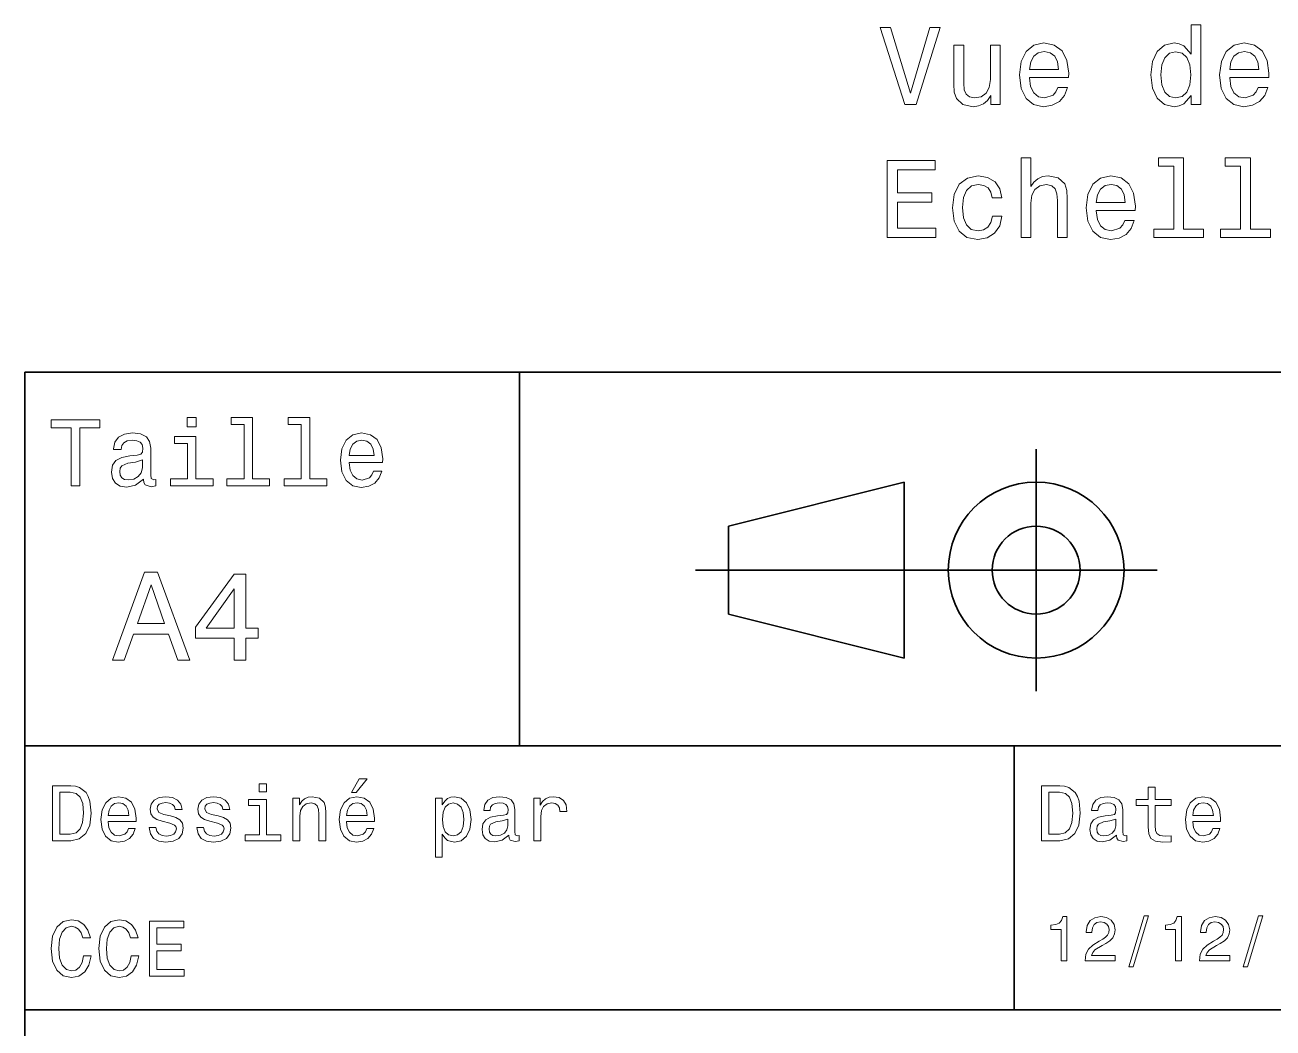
# Model space of a CAD drawing. Extents: x 0 to 297, y 0 to 210.
# Drawn here: x 97 to 153.8, y 40.2 to 85.8 of the extents above; entities that cross this region are included whole.
import ezdxf

# ---------------------------------------------------------------- set-up
doc = ezdxf.new("R2010")
doc.units = 0

msp = doc.modelspace()

# ---------------------------------------------------------------- linework, layer by layer
at = {"color": 7, "lineweight": 35}
for p, q in [((97, 10), (97, 70)), ((97, 70), (287, 70)), ((127.5, 61), (148.5, 61)), ((97, 53), (162, 53)), ((97, 41), (162, 41))]:
    msp.add_line(p, q, dxfattribs=at)
at = {"color": 7, "lineweight": 35, "ltscale": 0.425}
msp.add_line((119.5, 53), (119.5, 70), dxfattribs=at)
at = {"color": 7, "lineweight": 35, "ltscale": 0.275}
msp.add_line((143, 55.5), (143, 66.5), dxfattribs=at)
at = {"color": 7, "lineweight": 35, "ltscale": 0.206155}
for p, q in [((129, 63), (137, 65)), ((137, 57), (129, 59))]:
    msp.add_line(p, q, dxfattribs=at)
at = {"color": 7, "lineweight": 35, "ltscale": 0.2}
msp.add_line((137, 65), (137, 57), dxfattribs=at)
at = {"color": 7, "lineweight": 35, "ltscale": 0.1}
msp.add_line((129, 59), (129, 63), dxfattribs=at)
at = {"color": 7, "lineweight": 35, "ltscale": 0.3}
msp.add_line((142, 41), (142, 53), dxfattribs=at)
at = {"color": 7, "lineweight": 13}
for points in [[(150.047928, 82.591805), (150.047928, 82.173218), (150.49173, 82.173218), (150.49173, 85.794258), (150.052963, 85.794258), (150.052963, 84.467888), (149.715073, 84.851173), (149.508301, 84.941948), (149.271271, 84.977249), (148.84259, 84.876389), (148.509735, 84.593964), (148.292877, 84.140076), (148.217239, 83.529846), (148.292877, 82.919617), (148.509735, 82.460678), (148.84259, 82.173218), (149.271271, 82.0774), (149.508301, 82.112701), (149.720108, 82.203476)], [(138.161041, 85.678261), (137.283508, 82.697716), (136.380783, 85.678261), (135.901672, 85.678261), (137.031357, 82.173218), (137.535675, 82.173218), (138.640137, 85.678261)], [(141.36348, 84.881432), (140.919678, 84.881432), (140.919678, 83.318031), (140.869247, 82.954918), (140.722992, 82.692673), (140.496048, 82.531288), (140.198502, 82.480858), (139.961472, 82.521202), (139.810165, 82.642235), (139.724442, 82.849007), (139.704269, 83.141518), (139.704269, 84.881432), (139.260468, 84.881432), (139.260468, 83.101173), (139.275589, 82.743103), (139.371414, 82.445549), (139.663925, 82.173218), (140.132935, 82.0774), (140.385101, 82.112701), (140.601959, 82.203476), (140.788559, 82.359818), (140.93985, 82.586761), (140.93985, 82.173218), (141.36348, 82.173218)], [(142.699936, 83.39872), (144.475159, 83.39872), (144.480194, 83.605492), (144.399506, 84.185463), (144.177612, 84.619186), (143.824585, 84.881432), (143.35556, 84.977249), (142.896622, 84.876389), (142.543594, 84.593964), (142.31665, 84.135033), (142.235962, 83.529846), (142.311615, 82.909531), (142.538559, 82.455635), (142.886536, 82.173218), (143.340424, 82.0774), (143.733795, 82.14296), (144.056564, 82.31443), (144.293594, 82.586761), (144.429764, 82.949875), (143.991013, 82.949875), (143.900223, 82.748146), (143.769104, 82.596848), (143.395905, 82.475815), (143.108444, 82.531288), (142.891586, 82.707802), (142.750366, 82.995262), (142.699936, 83.383591)], [(151.808014, 83.39872), (153.583221, 83.39872), (153.588272, 83.605492), (153.507584, 84.185463), (153.285675, 84.619186), (152.932648, 84.881432), (152.463623, 84.977249), (152.0047, 84.876389), (151.651672, 84.593964), (151.424728, 84.135033), (151.34404, 83.529846), (151.419678, 82.909531), (151.646622, 82.455635), (151.994614, 82.173218), (152.448502, 82.0774), (152.841873, 82.14296), (153.164642, 82.31443), (153.401672, 82.586761), (153.537842, 82.949875), (153.099075, 82.949875), (153.008301, 82.748146), (152.877167, 82.596848), (152.503983, 82.475815), (152.216507, 82.531288), (151.999649, 82.707802), (151.858444, 82.995262), (151.808014, 83.383591)], [(142.699936, 83.771919), (142.755417, 84.119904), (142.891586, 84.377106), (143.098358, 84.533447), (143.370697, 84.588921), (143.637985, 84.533447), (143.844757, 84.377106), (143.97084, 84.119904), (144.01622, 83.771919)], [(149.346909, 84.578835), (149.63942, 84.508232), (149.861328, 84.311546), (149.992447, 83.983734), (150.042877, 83.529846), (149.992447, 83.070915), (149.861328, 82.743103), (149.63942, 82.541374), (149.346909, 82.475815), (149.069534, 82.541374), (148.857727, 82.743103), (148.716507, 83.075958), (148.671127, 83.529846), (148.716507, 83.978691), (148.857727, 84.306503), (149.069534, 84.508232)], [(151.808014, 83.771919), (151.86348, 84.119904), (151.999649, 84.377106), (152.206421, 84.533447), (152.47876, 84.588921), (152.746048, 84.533447), (152.95282, 84.377106), (153.078903, 84.119904), (153.124298, 83.771919)], [(136.224442, 76.126389), (138.443451, 76.126389), (138.443451, 76.550018), (136.688416, 76.550018), (136.688416, 77.735176), (138.251816, 77.735176), (138.251816, 78.153763), (136.688416, 78.153763), (136.688416, 79.202759), (138.403107, 79.202759), (138.403107, 79.626389), (136.224442, 79.626389)], [(142.311615, 76.126389), (142.755417, 76.126389), (142.755417, 77.689789), (142.800812, 78.047859), (142.947052, 78.310104), (143.174011, 78.471489), (143.476593, 78.532005), (143.718674, 78.481575), (143.869965, 78.345406), (143.945618, 78.118462), (143.97084, 77.815872), (143.97084, 76.126389), (144.414642, 76.126389), (144.414642, 77.906647), (144.39447, 78.264717), (144.30368, 78.562271), (144.006134, 78.834602), (143.54216, 78.93042), (143.289993, 78.895119), (143.073135, 78.799301), (142.891586, 78.648003), (142.755417, 78.441231), (142.755417, 79.747429), (142.311615, 79.747429)], [(149.26622, 79.374229), (149.26622, 76.499588), (148.353394, 76.499588), (148.353394, 76.126389), (150.617813, 76.126389), (150.617813, 76.499588), (149.710022, 76.499588), (149.710022, 79.747429), (148.570251, 79.747429), (148.570251, 79.374229)], [(152.302246, 79.374229), (152.302246, 76.499588), (151.38942, 76.499588), (151.38942, 76.126389), (153.653839, 76.126389), (153.653839, 76.499588), (152.746048, 76.499588), (152.746048, 79.747429), (151.606277, 79.747429), (151.606277, 79.374229)], [(141.000366, 77.936905), (141.439133, 77.936905), (141.348358, 78.340363), (141.1315, 78.658089), (140.793594, 78.854774), (140.354843, 78.93042), (139.870697, 78.829559), (139.502533, 78.547134), (139.270554, 78.088203), (139.18985, 77.472931), (139.265503, 76.862701), (139.492447, 76.408806), (139.850525, 76.126389), (140.339706, 76.030571), (140.773422, 76.106216), (141.111328, 76.318031), (141.343307, 76.650887), (141.444183, 77.094688), (141.020554, 77.094688), (140.944901, 76.812271), (140.80368, 76.600449), (140.601959, 76.46933), (140.354843, 76.428986), (140.047211, 76.494545), (139.825302, 76.696274), (139.689133, 77.024086), (139.643738, 77.48806), (139.689133, 77.941948), (139.830338, 78.26976), (140.057297, 78.471489), (140.354843, 78.542091), (140.617081, 78.496704), (140.813782, 78.380714), (140.944901, 78.189072)], [(145.735962, 77.351891), (147.511185, 77.351891), (147.51622, 77.558662), (147.435532, 78.138634), (147.213623, 78.572357), (146.860611, 78.834602), (146.391586, 78.93042), (145.932648, 78.829559), (145.57962, 78.547134), (145.352676, 78.088203), (145.271988, 77.483017), (145.347641, 76.862701), (145.574585, 76.408806), (145.922562, 76.126389), (146.37645, 76.030571), (146.769821, 76.09613), (147.09259, 76.267601), (147.32962, 76.539932), (147.46579, 76.903046), (147.027039, 76.903046), (146.936249, 76.701317), (146.80513, 76.550018), (146.431931, 76.428986), (146.14447, 76.484459), (145.927612, 76.660973), (145.786392, 76.948433), (145.735962, 77.336761)], [(145.735962, 77.72509), (145.791443, 78.073074), (145.927612, 78.330276), (146.134384, 78.486618), (146.406708, 78.542091), (146.674011, 78.486618), (146.880783, 78.330276), (147.006851, 78.073074), (147.052246, 77.72509)], [(99.102303, 64.837173), (99.5, 64.837173), (99.5, 67.47406), (100.407784, 67.47406), (100.407784, 67.837173), (98.190201, 67.837173), (98.190201, 67.47406), (99.102303, 67.47406)], [(104.786743, 67.940918), (104.384727, 67.940918), (104.384727, 67.508644), (104.786743, 67.508644)], [(106.969742, 67.621033), (106.969742, 65.157059), (106.187317, 65.157059), (106.187317, 64.837173), (108.128242, 64.837173), (108.128242, 65.157059), (107.350143, 65.157059), (107.350143, 67.940918), (106.373199, 67.940918), (106.373199, 67.621033)], [(109.572044, 67.621033), (109.572044, 65.157059), (108.789627, 65.157059), (108.789627, 64.837173), (110.730545, 64.837173), (110.730545, 65.157059), (109.952454, 65.157059), (109.952454, 67.940918), (108.975502, 67.940918), (108.975502, 67.621033)], [(102.387611, 65.139771), (102.387611, 65.126801), (102.409225, 64.979828), (102.47406, 64.876076), (102.746399, 64.793945), (102.958214, 64.828529), (102.958214, 65.122475), (102.867432, 65.109505), (102.746399, 65.165703), (102.724785, 65.338615), (102.724785, 66.540344), (102.672913, 66.84726), (102.521614, 67.0634), (102.257927, 67.193085), (101.886169, 67.240631), (101.523056, 67.188759), (101.255043, 67.041786), (101.086456, 66.812675), (101.030258, 66.510086), (101.030258, 66.484146), (101.371758, 66.484146), (101.402016, 66.665703), (101.497116, 66.795387), (101.65274, 66.873199), (101.873199, 66.903458), (102.085014, 66.881844), (102.236313, 66.817001), (102.327087, 66.704605), (102.357346, 66.548988), (102.340057, 66.367432), (102.270897, 66.276657), (102.097984, 66.233429), (101.773773, 66.198845), (101.402016, 66.121033), (101.138329, 65.982704), (100.982712, 65.766571), (100.935158, 65.446686), (100.978386, 65.161385), (101.112389, 64.949562), (101.328529, 64.815559), (101.626801, 64.768013), (102.028816, 64.858788)], [(104.773773, 65.157059), (104.773773, 67.080688), (103.796829, 67.080688), (103.796829, 66.756485), (104.393372, 66.756485), (104.393372, 65.157059), (103.615273, 65.157059), (103.615273, 64.837173), (105.560516, 64.837173), (105.560516, 65.157059)], [(111.750717, 65.887604), (113.272339, 65.887604), (113.276657, 66.064842), (113.207497, 66.561958), (113.017288, 66.933716), (112.714699, 67.158501), (112.312683, 67.240631), (111.919312, 67.154175), (111.616714, 66.912102), (111.422188, 66.51873), (111.353027, 66), (111.41787, 65.4683), (111.612396, 65.079247), (111.91066, 64.837173), (112.299713, 64.755043), (112.636887, 64.811234), (112.913544, 64.958214), (113.116714, 65.191643), (113.233429, 65.502876), (112.857346, 65.502876), (112.779541, 65.329971), (112.667145, 65.200287), (112.34726, 65.096542), (112.100868, 65.144089), (111.914986, 65.295387), (111.793945, 65.541786), (111.750717, 65.874634)], [(111.750717, 66.207489), (111.798271, 66.50576), (111.914986, 66.726219), (112.092216, 66.860229), (112.325653, 66.907776), (112.554756, 66.860229), (112.731987, 66.726219), (112.840057, 66.50576), (112.878967, 66.207489)], [(102.344383, 65.649857), (102.292511, 65.425072), (102.154182, 65.252159), (101.946686, 65.139771), (101.691643, 65.100861), (101.527374, 65.122475), (101.41066, 65.191643), (101.337173, 65.312675), (101.315559, 65.481262), (101.332855, 65.632561), (101.402016, 65.740631), (101.678673, 65.861671), (102.028816, 65.913544), (102.344383, 66.017288)], [(100.982712, 56.9049), (101.51297, 56.9049), (101.933716, 58.080692), (103.530258, 58.080692), (103.951012, 56.9049), (104.492798, 56.9049), (103.028816, 60.910664), (102.440926, 60.910664)], [(106.521614, 56.9049), (107.040344, 56.9049), (107.040344, 57.896255), (107.610954, 57.896255), (107.610954, 58.357349), (107.040344, 58.357349), (107.040344, 60.818443), (106.515854, 60.818443), (104.763687, 58.403458), (104.763687, 57.896255), (106.521614, 57.896255)], [(102.118156, 58.570606), (102.734871, 60.334293), (103.351585, 58.570606)], [(105.247841, 58.357349), (106.521614, 60.149857), (106.521614, 58.357349)], [(99.080688, 51.190563), (98.248558, 51.190563), (98.248558, 48.690563), (99.080688, 48.690563), (99.473343, 48.769814), (99.765129, 49.011169), (99.945244, 49.40382), (100.010086, 49.940563), (99.952446, 50.488113), (99.880402, 50.70425), (99.779541, 50.877163), (99.487755, 51.111313), (99.296829, 51.168949)], [(107.992798, 51.27702), (107.657784, 51.27702), (107.657784, 50.916786), (107.992798, 50.916786)], [(111.84726, 50.88797), (112.059799, 50.88797), (112.560516, 51.500362), (112.207489, 51.500362)], [(144.080688, 51.190563), (143.248566, 51.190563), (143.248566, 48.690563), (144.080688, 48.690563), (144.473343, 48.769814), (144.765137, 49.011169), (144.945251, 49.40382), (145.010086, 49.940563), (144.952454, 50.488113), (144.880402, 50.70425), (144.779541, 50.877163), (144.487747, 51.111313), (144.296829, 51.168949)], [(148.100861, 50.289986), (148.100861, 49.320965), (148.122482, 49.007565), (148.223343, 48.791428), (148.425079, 48.665348), (148.767288, 48.62212), (149.141937, 48.640129), (149.141937, 48.913906), (148.868149, 48.892292), (148.619598, 48.921112), (148.486313, 49.011169), (148.42868, 49.162464), (148.417862, 49.375), (148.417862, 50.289986), (149.141937, 50.289986), (149.141937, 50.560158), (148.417862, 50.560158), (148.417862, 51.125721), (148.100861, 51.125721), (148.100861, 50.560158), (147.553314, 50.560158), (147.553314, 50.289986)], [(99.055473, 50.891571), (99.329254, 50.837536), (99.516571, 50.671829), (99.628242, 50.376442), (99.664268, 49.940563), (99.624641, 49.519093), (99.51297, 49.223705), (99.322044, 49.047192), (99.055473, 48.989555), (98.583572, 48.989555), (98.583572, 50.891571)], [(100.784584, 49.565922), (102.052597, 49.565922), (102.056198, 49.713619), (101.998558, 50.127884), (101.840057, 50.437683), (101.587898, 50.625), (101.252884, 50.693443), (100.925072, 50.621399), (100.672913, 50.41967), (100.510803, 50.091862), (100.453171, 49.659584), (100.507202, 49.216499), (100.669312, 48.892292), (100.91787, 48.690563), (101.242073, 48.62212), (101.523056, 48.668949), (101.753601, 48.791428), (101.922913, 48.98595), (102.020172, 49.245319), (101.706772, 49.245319), (101.64193, 49.101227), (101.548271, 48.993156), (101.2817, 48.9067), (101.07637, 48.946327), (100.921471, 49.072407), (100.820602, 49.27774), (100.784584, 49.555115)], [(103.623199, 49.818085), (103.317001, 49.890129), (103.090057, 49.972984), (103.014412, 50.142292), (103.036026, 50.261169), (103.111671, 50.347622), (103.234146, 50.401657), (103.41066, 50.423271), (103.579971, 50.401657), (103.713257, 50.336815), (103.799713, 50.239555), (103.835732, 50.109871), (104.145531, 50.109871), (104.145531, 50.117077), (104.091499, 50.351227), (103.943802, 50.534943), (103.713257, 50.650219), (103.41066, 50.693443), (103.104469, 50.650219), (102.881126, 50.531342), (102.740631, 50.354828), (102.697403, 50.131485), (102.729828, 49.915348), (102.830688, 49.76405), (102.996399, 49.655983), (103.237755, 49.580334), (103.590775, 49.493877), (103.806915, 49.40382), (103.864555, 49.331772), (103.886169, 49.223705), (103.853745, 49.09042), (103.767288, 48.989555), (103.626801, 48.924713), (103.439484, 48.903099), (103.241356, 48.924713), (103.09726, 49.000362), (103, 49.122841), (102.960373, 49.292149), (102.654175, 49.292149), (102.704613, 49.003963), (102.852303, 48.795029), (103.086456, 48.668949), (103.41066, 48.62212), (103.749283, 48.668949), (103.997841, 48.795029), (104.149139, 48.996758), (104.203171, 49.259727), (104.163544, 49.486671), (104.051872, 49.641571), (103.868156, 49.742435)], [(105.791786, 49.818085), (105.485588, 49.890129), (105.258644, 49.972984), (105.182999, 50.142292), (105.204613, 50.261169), (105.280258, 50.347622), (105.40274, 50.401657), (105.579254, 50.423271), (105.748558, 50.401657), (105.881844, 50.336815), (105.9683, 50.239555), (106.004326, 50.109871), (106.314117, 50.109871), (106.314117, 50.117077), (106.260086, 50.351227), (106.112396, 50.534943), (105.881844, 50.650219), (105.579254, 50.693443), (105.273056, 50.650219), (105.049713, 50.531342), (104.909225, 50.354828), (104.865997, 50.131485), (104.898415, 49.915348), (104.999283, 49.76405), (105.164986, 49.655983), (105.406342, 49.580334), (105.759369, 49.493877), (105.975502, 49.40382), (106.033142, 49.331772), (106.054756, 49.223705), (106.022339, 49.09042), (105.935883, 48.989555), (105.795387, 48.924713), (105.60807, 48.903099), (105.409943, 48.924713), (105.265854, 49.000362), (105.168587, 49.122841), (105.12896, 49.292149), (104.822769, 49.292149), (104.873199, 49.003963), (105.020897, 48.795029), (105.255043, 48.668949), (105.579254, 48.62212), (105.91787, 48.668949), (106.166428, 48.795029), (106.317726, 48.996758), (106.371758, 49.259727), (106.33213, 49.486671), (106.220459, 49.641571), (106.036743, 49.742435)], [(107.981987, 48.957134), (107.981987, 50.560158), (107.16787, 50.560158), (107.16787, 50.289986), (107.664986, 50.289986), (107.664986, 48.957134), (107.016571, 48.957134), (107.016571, 48.690563), (108.637611, 48.690563), (108.637611, 48.957134)], [(109.181557, 48.690563), (109.498558, 48.690563), (109.498558, 49.807278), (109.530983, 50.063042), (109.635445, 50.250362), (109.797546, 50.365635), (110.013687, 50.408863), (110.1866, 50.372841), (110.29467, 50.275578), (110.348701, 50.113472), (110.366714, 49.897335), (110.366714, 48.690563), (110.683716, 48.690563), (110.683716, 49.962177), (110.669312, 50.217941), (110.604469, 50.430477), (110.39193, 50.625), (110.060516, 50.693443), (109.876801, 50.668228), (109.721901, 50.599785), (109.588615, 50.484512), (109.484146, 50.329613), (109.484146, 50.625), (109.181557, 50.625)], [(111.627518, 49.565922), (112.895531, 49.565922), (112.899132, 49.713619), (112.841499, 50.127884), (112.682999, 50.437683), (112.430832, 50.625), (112.095825, 50.693443), (111.768013, 50.621399), (111.515854, 50.41967), (111.353745, 50.091862), (111.296112, 49.659584), (111.350143, 49.216499), (111.512245, 48.892292), (111.760803, 48.690563), (112.085014, 48.62212), (112.365997, 48.668949), (112.596542, 48.791428), (112.765854, 48.98595), (112.863113, 49.245319), (112.549713, 49.245319), (112.484871, 49.101227), (112.391212, 48.993156), (112.124641, 48.9067), (111.919312, 48.946327), (111.764412, 49.072407), (111.663544, 49.27774), (111.627518, 49.555115)], [(115.986313, 50.326012), (115.986313, 50.625), (115.669312, 50.625), (115.669312, 47.941284), (115.986313, 47.941284), (115.986313, 48.98595), (116.097984, 48.816643), (116.22406, 48.704971), (116.541069, 48.62212), (116.843658, 48.690563), (117.081413, 48.895893), (117.236313, 49.2201), (117.293945, 49.659584), (117.236313, 50.095463), (117.081413, 50.41967), (116.843658, 50.621399), (116.541069, 50.693443), (116.368156, 50.671829), (116.220459, 50.603386), (116.094383, 50.488113)], [(119.005043, 48.942726), (119.005043, 48.931919), (119.023056, 48.809441), (119.077087, 48.722984), (119.304031, 48.654541), (119.480545, 48.683357), (119.480545, 48.928314), (119.4049, 48.917507), (119.304031, 48.96434), (119.286026, 49.108429), (119.286026, 50.109871), (119.242798, 50.365635), (119.116714, 50.54575), (118.896973, 50.65382), (118.587173, 50.693443), (118.284584, 50.650219), (118.061241, 50.52774), (117.920746, 50.336815), (117.873917, 50.084656), (117.873917, 50.063042), (118.158501, 50.063042), (118.183716, 50.21434), (118.26297, 50.322407), (118.392654, 50.387249), (118.57637, 50.412464), (118.752884, 50.394455), (118.878967, 50.34042), (118.954613, 50.246758), (118.979828, 50.117077), (118.965416, 49.965778), (118.907784, 49.890129), (118.763687, 49.854107), (118.493515, 49.825291), (118.183716, 49.760448), (117.963974, 49.645176), (117.834297, 49.465057), (117.79467, 49.19849), (117.830688, 48.960735), (117.942368, 48.784222), (118.122482, 48.67255), (118.37104, 48.632927), (118.706055, 48.708576)], [(120.143372, 48.690563), (120.460373, 48.690563), (120.460373, 49.796471), (120.492798, 50.063042), (120.590057, 50.253963), (120.748558, 50.369236), (120.961098, 50.408863), (121.119598, 50.383648), (121.238472, 50.3116), (121.310516, 50.189121), (121.335739, 50.023415), (121.656342, 50.023415), (121.613113, 50.315205), (121.49424, 50.524136), (121.296112, 50.650219), (121.02594, 50.693443), (120.842224, 50.664627), (120.683716, 50.592579), (120.543228, 50.4701), (120.431557, 50.304398), (120.431557, 50.625), (120.143372, 50.625)], [(144.055481, 50.891571), (144.329254, 50.837536), (144.516571, 50.671829), (144.628235, 50.376442), (144.664261, 49.940563), (144.624634, 49.519093), (144.51297, 49.223705), (144.322052, 49.047192), (144.055481, 48.989555), (143.583572, 48.989555), (143.583572, 50.891571)], [(146.656342, 48.942726), (146.656342, 48.931919), (146.674347, 48.809441), (146.728394, 48.722984), (146.955338, 48.654541), (147.131851, 48.683357), (147.131851, 48.928314), (147.056198, 48.917507), (146.955338, 48.96434), (146.937317, 49.108429), (146.937317, 50.109871), (146.894089, 50.365635), (146.768005, 50.54575), (146.548264, 50.65382), (146.23848, 50.693443), (145.935883, 50.650219), (145.71254, 50.52774), (145.572052, 50.336815), (145.525223, 50.084656), (145.525223, 50.063042), (145.809799, 50.063042), (145.835022, 50.21434), (145.914261, 50.322407), (146.043945, 50.387249), (146.227661, 50.412464), (146.404175, 50.394455), (146.530258, 50.34042), (146.605911, 50.246758), (146.631119, 50.117077), (146.616714, 49.965778), (146.559082, 49.890129), (146.414978, 49.854107), (146.144806, 49.825291), (145.835022, 49.760448), (145.61528, 49.645176), (145.485596, 49.465057), (145.445969, 49.19849), (145.481995, 48.960735), (145.593658, 48.784222), (145.773773, 48.67255), (146.022339, 48.632927), (146.357346, 48.708576)], [(150.121765, 49.565922), (151.389771, 49.565922), (151.393372, 49.713619), (151.335739, 50.127884), (151.177231, 50.437683), (150.925079, 50.625), (150.590057, 50.693443), (150.262253, 50.621399), (150.010086, 50.41967), (149.847977, 50.091862), (149.790344, 49.659584), (149.844376, 49.216499), (150.006485, 48.892292), (150.255051, 48.690563), (150.579254, 48.62212), (150.860229, 48.668949), (151.090775, 48.791428), (151.260086, 48.98595), (151.357346, 49.245319), (151.043945, 49.245319), (150.979111, 49.101227), (150.885452, 48.993156), (150.618881, 48.9067), (150.413544, 48.946327), (150.258652, 49.072407), (150.157776, 49.27774), (150.121765, 49.555115)], [(100.784584, 49.832493), (100.824211, 50.081055), (100.921471, 50.264771), (101.069168, 50.376442), (101.263687, 50.416069), (101.454613, 50.376442), (101.602303, 50.264771), (101.69236, 50.081055), (101.724785, 49.832493)], [(111.627518, 49.832493), (111.667145, 50.081055), (111.764412, 50.264771), (111.912102, 50.376442), (112.106628, 50.416069), (112.297546, 50.376442), (112.445244, 50.264771), (112.535301, 50.081055), (112.567726, 49.832493)], [(116.48703, 48.9067), (116.274498, 48.953533), (116.119598, 49.097622), (116.022339, 49.331772), (115.989914, 49.659584), (116.022339, 49.983791), (116.119598, 50.217941), (116.274498, 50.358429), (116.48703, 50.408863), (116.681557, 50.358429), (116.836456, 50.21434), (116.933716, 49.98019), (116.969742, 49.659584), (116.933716, 49.335377), (116.836456, 49.097622), (116.681557, 48.953533)], [(150.121765, 49.832493), (150.161377, 50.081055), (150.258652, 50.264771), (150.406342, 50.376442), (150.600861, 50.416069), (150.791794, 50.376442), (150.939484, 50.264771), (151.029541, 50.081055), (151.061966, 49.832493)], [(118.969025, 49.367798), (118.925797, 49.180477), (118.810516, 49.036385), (118.637611, 48.942726), (118.425072, 48.910305), (118.288185, 48.928314), (118.190926, 48.98595), (118.129684, 49.086815), (118.111671, 49.227306), (118.126083, 49.353386), (118.183716, 49.443443), (118.414268, 49.544312), (118.706055, 49.587536), (118.969025, 49.673992)], [(146.620316, 49.367798), (146.577087, 49.180477), (146.461823, 49.036385), (146.28891, 48.942726), (146.07637, 48.910305), (145.939484, 48.928314), (145.842224, 48.98595), (145.780975, 49.086815), (145.76297, 49.227306), (145.777374, 49.353386), (145.835022, 49.443443), (146.065567, 49.544312), (146.357346, 49.587536), (146.620316, 49.673992)], [(99.66787, 43.460373), (99.595818, 43.15778), (99.476944, 42.941643), (99.311241, 42.808357), (99.116714, 42.765129), (98.882568, 42.829971), (98.698845, 43.024494), (98.57637, 43.341499), (98.536743, 43.780979), (98.57637, 44.216858), (98.695244, 44.537464), (98.87896, 44.731987), (99.116714, 44.80043), (99.289627, 44.764408), (99.437317, 44.663544), (99.552597, 44.501442), (99.631844, 44.278099), (99.97406, 44.278099), (99.865997, 44.620316), (99.678673, 44.879681), (99.422913, 45.041786), (99.116714, 45.099422), (98.734871, 45.009365), (98.443085, 44.757202), (98.25576, 44.342937), (98.190926, 43.780979), (98.25576, 43.219021), (98.443085, 42.804756), (98.734871, 42.548992), (99.116714, 42.462536), (99.451729, 42.530979), (99.721901, 42.721901), (99.912827, 43.035301), (100.013687, 43.460373)], [(101.836456, 43.460373), (101.764412, 43.15778), (101.645531, 42.941643), (101.479828, 42.808357), (101.285301, 42.765129), (101.051155, 42.829971), (100.867432, 43.024494), (100.744957, 43.341499), (100.70533, 43.780979), (100.744957, 44.216858), (100.863831, 44.537464), (101.047554, 44.731987), (101.285301, 44.80043), (101.458214, 44.764408), (101.605911, 44.663544), (101.721184, 44.501442), (101.80043, 44.278099), (102.142654, 44.278099), (102.034584, 44.620316), (101.84726, 44.879681), (101.591499, 45.041786), (101.285301, 45.099422), (100.903458, 45.009365), (100.611671, 44.757202), (100.424355, 44.342937), (100.359512, 43.780979), (100.424355, 43.219021), (100.611671, 42.804756), (100.903458, 42.548992), (101.285301, 42.462536), (101.620316, 42.530979), (101.890488, 42.721901), (102.081413, 43.035301), (102.182274, 43.460373)], [(102.664986, 42.530979), (104.25, 42.530979), (104.25, 42.833572), (102.996399, 42.833572), (102.996399, 43.680115), (104.113113, 43.680115), (104.113113, 43.979107), (102.996399, 43.979107), (102.996399, 44.728386), (104.221184, 44.728386), (104.221184, 45.030979), (102.664986, 45.030979)], [(144.14122, 43.224785), (144.403458, 43.224785), (144.403458, 45.239193), (144.207504, 45.239193), (144.155624, 45.0634), (144.05188, 44.945248), (143.893372, 44.876083), (143.674362, 44.853027), (143.674362, 44.648415), (144.14122, 44.648415)], [(145.224792, 43.224785), (146.599426, 43.224785), (146.599426, 43.472622), (145.51297, 43.472622), (145.573486, 43.60807), (145.677231, 43.720463), (145.997116, 43.925072), (146.167145, 44.011528), (146.357361, 44.135448), (146.492798, 44.279541), (146.570602, 44.44957), (146.599426, 44.642651), (146.55043, 44.884727), (146.414993, 45.074928), (146.207504, 45.195965), (145.939484, 45.239193), (145.662827, 45.190201), (145.452454, 45.054756), (145.317001, 44.838619), (145.270905, 44.553314), (145.270905, 44.51297), (145.533142, 44.51297), (145.533142, 44.536022), (145.559082, 44.731991), (145.636887, 44.876083), (145.760818, 44.9683), (145.925079, 45), (146.092224, 44.971184), (146.216141, 44.899136), (146.296829, 44.786743), (146.325653, 44.645535), (146.305481, 44.51297), (146.250732, 44.400578), (146.158508, 44.302593), (146.031708, 44.216141), (145.861679, 44.12392), (145.579254, 43.945248), (145.380402, 43.755043), (145.262253, 43.524498), (145.224792, 43.233429)], [(147.213257, 42.956772), (147.412109, 42.956772), (148.109512, 45.279541), (147.907791, 45.279541)], [(149.345825, 43.224785), (149.608078, 43.224785), (149.608078, 45.239193), (149.412109, 45.239193), (149.360229, 45.0634), (149.256485, 44.945248), (149.097992, 44.876083), (148.878967, 44.853027), (148.878967, 44.648415), (149.345825, 44.648415)], [(150.429398, 43.224785), (151.804047, 43.224785), (151.804047, 43.472622), (150.71759, 43.472622), (150.778107, 43.60807), (150.881851, 43.720463), (151.201736, 43.925072), (151.371765, 44.011528), (151.561966, 44.135448), (151.697418, 44.279541), (151.775223, 44.44957), (151.804047, 44.642651), (151.755051, 44.884727), (151.619598, 45.074928), (151.412109, 45.195965), (151.144104, 45.239193), (150.867447, 45.190201), (150.657059, 45.054756), (150.521622, 44.838619), (150.47551, 44.553314), (150.47551, 44.51297), (150.737762, 44.51297), (150.737762, 44.536022), (150.763687, 44.731991), (150.841507, 44.876083), (150.965424, 44.9683), (151.129684, 45), (151.296829, 44.971184), (151.420746, 44.899136), (151.50145, 44.786743), (151.530258, 44.645535), (151.510086, 44.51297), (151.455338, 44.400578), (151.363113, 44.302593), (151.236313, 44.216141), (151.066284, 44.12392), (150.783859, 43.945248), (150.585022, 43.755043), (150.466858, 43.524498), (150.429398, 43.233429)], [(152.417877, 42.956772), (152.616714, 42.956772), (153.314133, 45.279541), (153.112396, 45.279541)]]:
    msp.add_lwpolyline(points, close=True, dxfattribs=at)
at = {"color": 7, "lineweight": 35}
for radius in [4, 2]:
    msp.add_circle((143, 61), radius, dxfattribs=at)

doc.saveas('drawing.dxf')
